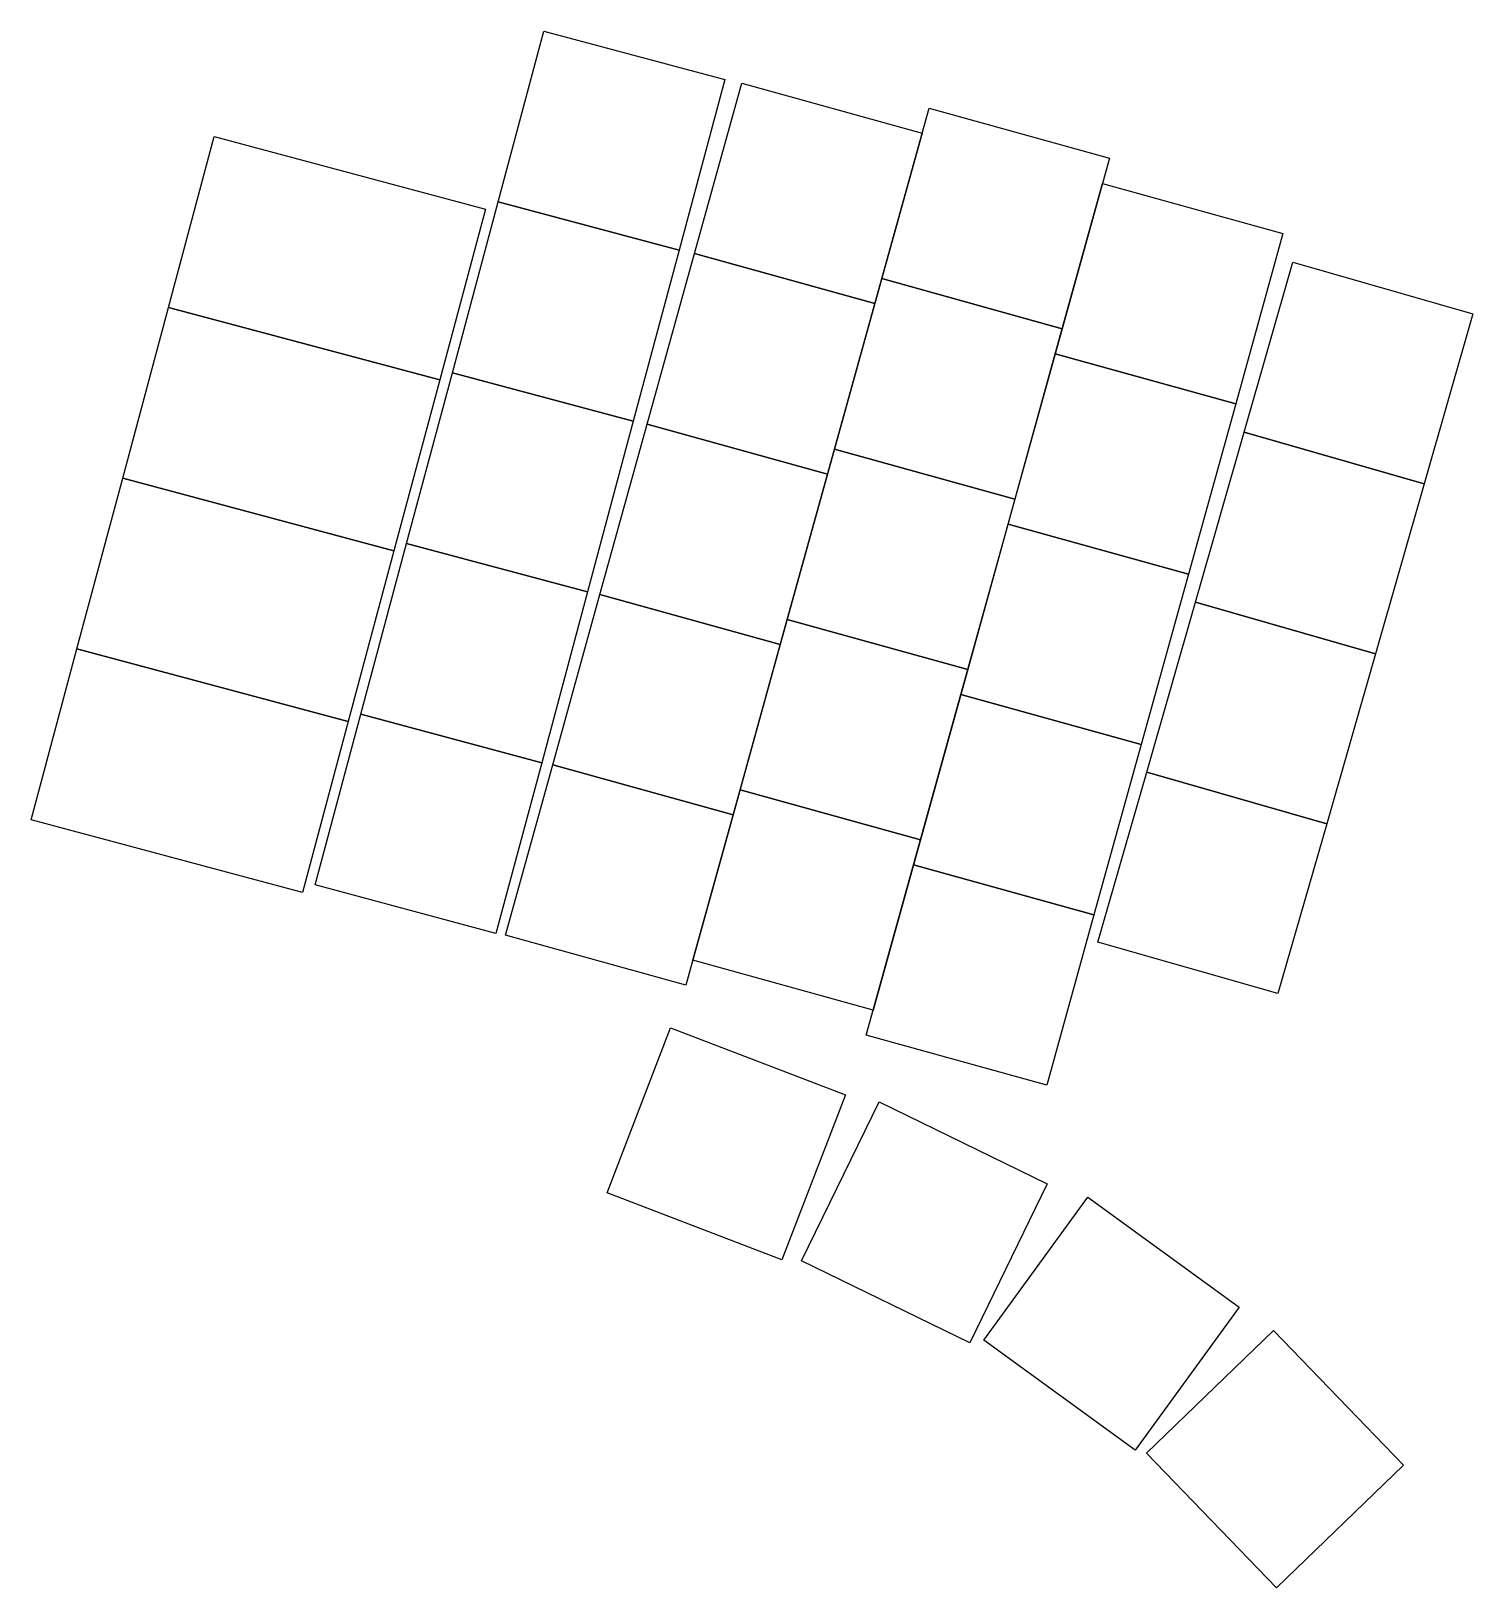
# Model space of a CAD drawing. Header units: millimetres. Extents: x 95 to 234, y -246 to -96.
import ezdxf

# ---------------------------------------------------------------- set-up
doc = ezdxf.new("R2010")
doc.units = ezdxf.units.MM

msp = doc.modelspace()

# ---------------------------------------------------------------- linework, layer by layer
for p, q in [((140.13, -112.61), (144.53, -96.18)), ((144.53, -96.18), (161.92, -100.84)), ((161.92, -100.84), (157.52, -117.26)), ((159, -117.58), (163.55, -101.2)), ((163.55, -101.2), (180.89, -106.01)), ((177.02, -119.98), (181.56, -103.6)), ((181.56, -103.6), (198.91, -108.41)), ((180.89, -106.01), (176.35, -122.39)), ((108.43, -122.75), (112.83, -106.32)), ((112.83, -106.32), (138.91, -113.31)), ((198.91, -108.41), (194.36, -124.8)), ((193.7, -127.2), (198.24, -110.82)), ((198.24, -110.82), (215.58, -115.63)), ((138.91, -113.31), (134.51, -129.73)), ((135.73, -129.03), (140.13, -112.61)), ((140.13, -112.61), (157.52, -117.26)), ((157.52, -117.26), (140.13, -112.61)), ((215.58, -115.63), (211.04, -132.01)), ((157.52, -117.26), (153.12, -133.68)), ((154.46, -133.97), (159, -117.58)), ((159, -117.58), (176.35, -122.39)), ((176.35, -122.39), (159, -117.58)), ((211.86, -134.76), (216.54, -118.41)), ((216.54, -118.41), (233.85, -123.38)), ((172.48, -136.37), (177.02, -119.98)), ((177.02, -119.98), (194.36, -124.8)), ((194.36, -124.8), (177.02, -119.98)), ((104.03, -139.17), (108.43, -122.75)), ((108.43, -122.75), (134.51, -129.73)), ((134.51, -129.73), (108.43, -122.75)), ((176.35, -122.39), (171.81, -138.78)), ((233.85, -123.38), (229.16, -139.72)), ((194.36, -124.8), (189.82, -141.18)), ((189.15, -143.59), (193.7, -127.2)), ((193.7, -127.2), (211.04, -132.01)), ((211.04, -132.01), (193.7, -127.2)), ((134.51, -129.73), (130.11, -146.15)), ((131.33, -145.45), (135.73, -129.03)), ((135.73, -129.03), (153.12, -133.68)), ((153.12, -133.68), (135.73, -129.03)), ((211.04, -132.01), (206.5, -148.4)), ((153.12, -133.68), (148.72, -150.11)), ((149.92, -150.35), (154.46, -133.97)), ((154.46, -133.97), (171.81, -138.78)), ((171.81, -138.78), (154.46, -133.97)), ((207.17, -151.1), (211.86, -134.76)), ((211.86, -134.76), (229.16, -139.72)), ((229.16, -139.72), (211.86, -134.76)), ((167.93, -152.75), (172.48, -136.37)), ((172.48, -136.37), (189.82, -141.18)), ((189.82, -141.18), (172.48, -136.37)), ((99.63, -155.59), (104.03, -139.17)), ((104.03, -139.17), (130.11, -146.15)), ((130.11, -146.15), (104.03, -139.17)), ((171.81, -138.78), (167.26, -155.16)), ((229.16, -139.72), (224.47, -156.06)), ((189.82, -141.18), (185.28, -157.56)), ((184.61, -159.97), (189.15, -143.59)), ((189.15, -143.59), (206.5, -148.4)), ((206.5, -148.4), (189.15, -143.59)), ((130.11, -146.15), (125.71, -162.57)), ((126.93, -161.87), (131.33, -145.45)), ((131.33, -145.45), (148.72, -150.11)), ((148.72, -150.11), (131.33, -145.45)), ((206.5, -148.4), (201.95, -164.78)), ((148.72, -150.11), (144.32, -166.53)), ((145.38, -166.73), (149.92, -150.35)), ((149.92, -150.35), (167.26, -155.16)), ((167.26, -155.16), (149.92, -150.35)), ((202.49, -167.44), (207.17, -151.1)), ((207.17, -151.1), (224.47, -156.06)), ((224.47, -156.06), (207.17, -151.1)), ((163.39, -169.13), (167.93, -152.75)), ((167.93, -152.75), (185.28, -157.56)), ((185.28, -157.56), (167.93, -152.75)), ((95.23, -172.01), (99.63, -155.59)), ((99.63, -155.59), (125.71, -162.57)), ((125.71, -162.57), (99.63, -155.59)), ((167.26, -155.16), (162.72, -171.54)), ((224.47, -156.06), (219.79, -172.4)), ((185.28, -157.56), (180.73, -173.94)), ((180.07, -176.35), (184.61, -159.97)), ((184.61, -159.97), (201.95, -164.78)), ((201.95, -164.78), (184.61, -159.97)), ((125.71, -162.57), (121.31, -179)), ((122.53, -178.29), (126.93, -161.87)), ((126.93, -161.87), (144.32, -166.53)), ((144.32, -166.53), (126.93, -161.87)), ((201.95, -164.78), (197.41, -181.16)), ((144.32, -166.53), (139.92, -182.95)), ((140.83, -183.11), (145.38, -166.73)), ((145.38, -166.73), (162.72, -171.54)), ((162.72, -171.54), (145.38, -166.73)), ((197.8, -183.78), (202.49, -167.44)), ((202.49, -167.44), (219.79, -172.4)), ((219.79, -172.4), (202.49, -167.44)), ((158.85, -185.51), (163.39, -169.13)), ((163.39, -169.13), (180.73, -173.94)), ((180.73, -173.94), (163.39, -169.13)), ((121.31, -179), (95.23, -172.01)), ((162.72, -171.54), (158.18, -187.92)), ((219.79, -172.4), (215.1, -188.74)), ((180.73, -173.94), (176.19, -190.32)), ((175.52, -192.73), (180.07, -176.35)), ((180.07, -176.35), (197.41, -181.16)), ((197.41, -181.16), (180.07, -176.35)), ((139.92, -182.95), (122.53, -178.29)), ((197.41, -181.16), (192.87, -197.54)), ((158.18, -187.92), (140.83, -183.11)), ((215.1, -188.74), (197.8, -183.78)), ((176.19, -190.32), (158.85, -185.51)), ((150.62, -207.89), (156.71, -192.02)), ((156.71, -192.02), (173.52, -198.47)), ((192.87, -197.54), (175.52, -192.73)), ((173.52, -198.47), (167.42, -214.34)), ((169.3, -214.42), (176.76, -199.14)), ((176.76, -199.14), (192.93, -207.04)), ((167.42, -214.34), (150.62, -207.89)), ((192.93, -207.04), (185.48, -222.31)), ((186.82, -222.05), (196.81, -208.3)), ((196.81, -208.3), (211.37, -218.88)), ((185.48, -222.31), (169.3, -214.42)), ((211.37, -218.88), (201.38, -232.63)), ((202.46, -232.93), (214.68, -221.12)), ((214.68, -221.12), (227.19, -234.07)), ((201.38, -232.63), (186.82, -222.05)), ((214.96, -245.88), (202.46, -232.93)), ((227.19, -234.07), (214.96, -245.88))]:
    msp.add_line(p, q)

doc.saveas('drawing.dxf')
